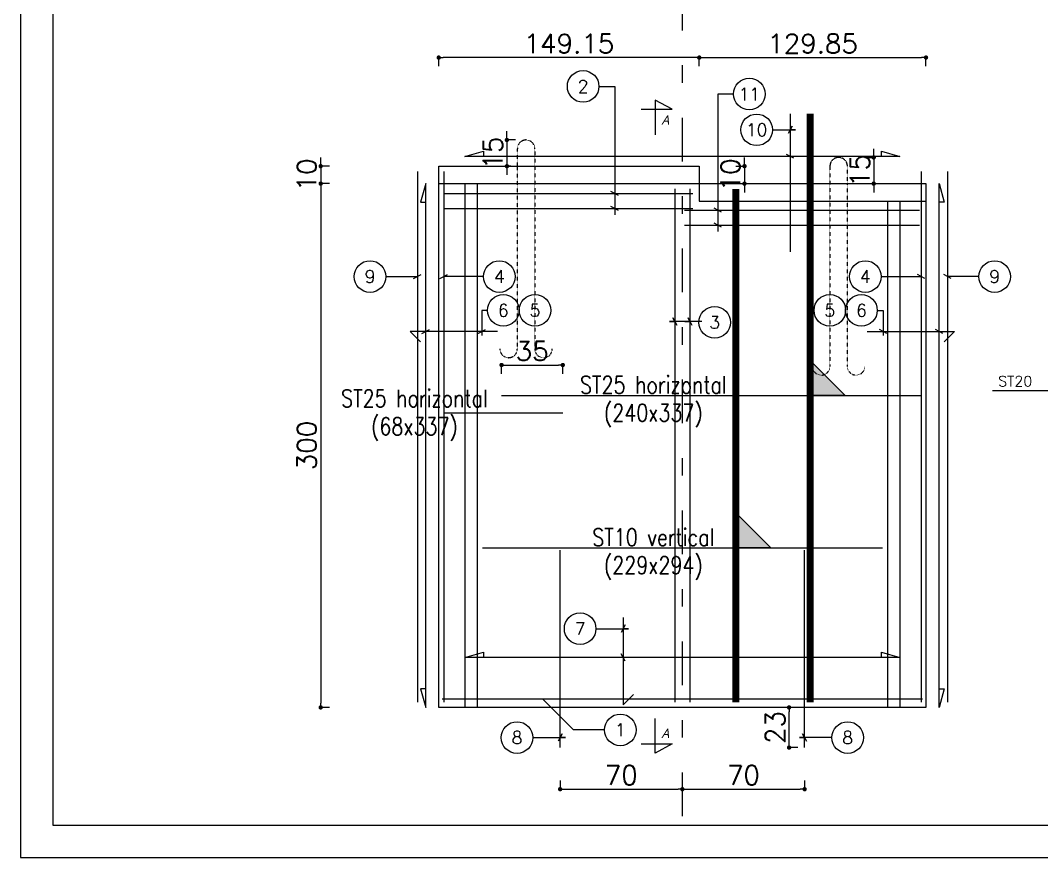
# Model space of a CAD drawing. Header units: millimetres. Extents: x -21776 to 63757, y -7870 to 8483.
# Drawn here: x 24072 to 24656, y -5309 to -4830 of the extents above; entities that cross this region are included whole.
import ezdxf
from ezdxf.enums import TextEntityAlignment as Align

# ---------------------------------------------------------------- set-up
doc = ezdxf.new("R2010")
doc.units = ezdxf.units.MM
doc.header["$PDMODE"] = 34
for name, pattern in [('CACHE', [9.525, 6.35, -3.175]), ('GrFeatureAxis', [0.85, 0.25, -0.2, 0.1, -0.2, 0.1]), ('HIDDEN2', [0.1875, 0.125, -0.0625])]:
    doc.linetypes.add(name, pattern=pattern)
for name, color, linetype in [('1', 7, 'Continuous'), ('COTATION', 1, 'Continuous'), ('GO-CARTOUCHE', 7, 'Continuous'), ('GO-COTATION', 1, 'Continuous'), ('GO-TEXTE', 9, 'Continuous'), ('GO-TEXTE-ACIER', 3, 'Continuous'), ('Grid', 7, 'Continuous'), ('K_FOT_M_Building_V.46', 7, 'Continuous'), ('préfa v', 2, 'Continuous'), ('STR_TS', 22, 'Continuous'), ('STR_TS_TXT', 7, 'Continuous'), ('STR_TXT', 102, 'Continuous'), ('STR_VOI-POT', 6, 'Continuous')]:
    doc.layers.add(name, color=color, linetype=linetype)
doc.styles.add('FIN', font='romans.shx')
doc.styles.add('Lucida', font='')
doc.styles.get("Standard").update_dxf_attribs({"font": 'romans.shx'})
doc.styles.add('TEXTE', font='romans.shx')
doc.styles.add('TEXTE TS', font='romans.shx', dxfattribs={"width": 0.7, "oblique": 15})
doc.styles.get('Lucida').set_extended_font_data('Lucida Sans', italic=True)
doc.dimstyles.new('COUPE-20', dxfattribs={"dimscale": 0.5, "dimtxt": 22, "dimasz": 5, "dimexe": 0.05, "dimexo": 0, "dimgap": 5, "dimtad": 1, "dimdsep": 46, "dimtxsty": 'Standard', "dimblk1": 'DOT', "dimblk2": 'DOT', "dimsah": 1, "dimcen": 0, "dimdle": 150, "dimclrd": 1, "dimclre": 1, "dimclrt": 7, "dimadec": 0, "dimazin": 0, "dimtfac": 1, "dimtix": 1, "dimtmove": 2, "dimatfit": 3, "dimldrblk": 'DOT', "dimfxl": 0, "dimtvp": 1, "dimtolj": 1, "dimtzin": 0, "dimarcsym": 0})

# ---------------------------------------------------------------- blocks, each defined once
blk = doc.blocks.new('_DOT')
at = {"color": 0, "linetype": 'ByBlock'}
blk.add_line((-0.5, 0), (-1, 0), dxfattribs=at)
at = {"color": 0, "linetype": 'ByBlock', "const_width": 0.5}
blk.add_lwpolyline([(-0.25, 0, 1), (0.25, 0, 1)], format="xyb", close=True, dxfattribs=at)
blk = doc.blocks.new('*D1759')
at = {"layer": 'DEFPOINTS', "color": 0}
for p in [(24392.59, -4913.03), (24243.54, -4923.03), (24392.59, -4923.03)]:
    blk.add_point(p, dxfattribs=at)
at = {"layer": 'STR_VOI-POT', "color": 1, "lineweight": -2}
for p, q in [((24243.54, -4910.53), (24243.54, -4908.03)), ((24248.54, -4913.03), (24243.52, -4913.03)), ((24243.54, -4913.03), (24243.54, -4923.03)), ((24248.54, -4923.03), (24243.52, -4923.03)), ((24243.54, -4925.53), (24243.54, -4928.03))]:
    blk.add_line(p, q, dxfattribs=at)
at = {"layer": 'STR_VOI-POT', "color": 1, "lineweight": -2, "xscale": 2.5, "yscale": 2.5, "zscale": 2.5}
for p, rotation in [((24243.54, -4913.03), 270), ((24243.54, -4923.03), 90)]:
    blk.add_blockref('_DOT', p, dxfattribs=dict(at, rotation=rotation))
at = {"layer": 'STR_VOI-POT', "color": 7, "insert": (24235.54, -4918.03), "char_height": 11, "attachment_point": 5, "rotation": 90}
blk.add_mtext('\\A1;10', dxfattribs=at)
blk = doc.blocks.new('*D1760')
at = {"layer": 'DEFPOINTS', "color": 0}
for p in [(24392.59, -4923.03), (24243.54, -5223.03), (24311.14, -5223.03)]:
    blk.add_point(p, dxfattribs=at)
at = {"layer": 'STR_VOI-POT', "color": 1, "lineweight": -2}
for p, q in [((24248.54, -4923.03), (24243.52, -4923.03)), ((24243.54, -4925.53), (24243.54, -5220.53)), ((24248.54, -5223.03), (24243.52, -5223.03))]:
    blk.add_line(p, q, dxfattribs=at)
at = {"layer": 'STR_VOI-POT', "color": 1, "lineweight": -2, "xscale": 2.5, "yscale": 2.5, "zscale": 2.5}
for p, rotation in [((24243.54, -4923.03), 90), ((24243.54, -5223.03), 270)]:
    blk.add_blockref('_DOT', p, dxfattribs=dict(at, rotation=rotation))
at = {"layer": 'STR_VOI-POT', "color": 7, "insert": (24235.54, -5073.03), "char_height": 11, "attachment_point": 5, "rotation": 90}
blk.add_mtext('\\A1;300', dxfattribs=at)
blk = doc.blocks.new('mrega')
at = {"layer": 'STR_TS_TXT', "style": 'TEXTE TS', "width": 0.8}
for tag, p in [('ST10', (14.48, 0)), ('DIM', (14.48, -16)), ('NOTE', (14.48, -32))]:
    blk.add_attdef(tag, text='', height=10, dxfattribs=at).set_placement(p, align=Align.CENTER)
blk = doc.blocks.new('A$C6F247267')
blk.add_hatch(color=256).paths.add_polyline_path([(0, -0.2), (-0.2, 0), (0, 0)])
blk.add_lwpolyline([(-0.2, 0), (0, 0), (0, -0.2), (-0.2, 0)])
blk = doc.blocks.new('*D1763')
at = {"layer": 'DEFPOINTS', "color": 0}
for p in [(24382.14, -5026.92), (24347.14, -5044.29), (24382.14, -5054.29)]:
    blk.add_point(p, dxfattribs=at)
at = {"layer": 'STR_VOI-POT', "color": 1, "lineweight": -2}
for p, q in [((24347.14, -5031.92), (24347.14, -5026.9)), ((24349.64, -5026.92), (24379.64, -5026.92)), ((24382.14, -5031.92), (24382.14, -5026.9))]:
    blk.add_line(p, q, dxfattribs=at)
at = {"layer": 'STR_VOI-POT', "color": 1, "lineweight": -2, "xscale": 2.5, "yscale": 2.5, "zscale": 2.5, "rotation": 180}
blk.add_blockref('_DOT', (24347.14, -5026.92), dxfattribs=at)
at = {"layer": 'STR_VOI-POT', "color": 1, "lineweight": -2, "xscale": 2.5, "yscale": 2.5, "zscale": 2.5}
blk.add_blockref('_DOT', (24382.14, -5026.92), dxfattribs=at)
at = {"layer": 'STR_VOI-POT', "color": 7, "insert": (24364.64, -5018.92), "char_height": 11, "attachment_point": 5}
blk.add_mtext('\\A1;35', dxfattribs=at)
blk = doc.blocks.new('*D1765')
at = {"layer": 'DEFPOINTS', "color": 0}
for p in [(24380.64, -5246.03), (24450.64, -5269.87), (24450.64, -5285.27)]:
    blk.add_point(p, dxfattribs=at)
at = {"layer": 'GO-COTATION', "color": 1, "lineweight": -2}
for p, q in [((24380.64, -5264.87), (24380.64, -5269.9)), ((24383.14, -5269.87), (24448.14, -5269.87)), ((24450.64, -5274.87), (24450.64, -5269.85))]:
    blk.add_line(p, q, dxfattribs=at)
at = {"layer": 'GO-COTATION', "color": 1, "lineweight": -2, "xscale": 2.5, "yscale": 2.5, "zscale": 2.5, "rotation": 180}
blk.add_blockref('_DOT', (24380.64, -5269.87), dxfattribs=at)
at = {"layer": 'GO-COTATION', "color": 1, "lineweight": -2, "xscale": 2.5, "yscale": 2.5, "zscale": 2.5}
blk.add_blockref('_DOT', (24450.64, -5269.87), dxfattribs=at)
at = {"layer": 'GO-COTATION', "color": 7, "insert": (24415.64, -5261.87), "char_height": 11, "attachment_point": 5}
blk.add_mtext('\\A1;70', dxfattribs=at)
blk = doc.blocks.new('*D1766')
at = {"layer": 'DEFPOINTS', "color": 0}
for p in [(24520.64, -5246.03), (24520.64, -5269.87), (24450.64, -5285.27)]:
    blk.add_point(p, dxfattribs=at)
at = {"layer": 'GO-COTATION', "color": 1, "lineweight": -2}
for p, q in [((24520.64, -5264.87), (24520.64, -5269.9)), ((24450.64, -5274.87), (24450.64, -5269.85)), ((24453.14, -5269.87), (24518.14, -5269.87))]:
    blk.add_line(p, q, dxfattribs=at)
at = {"layer": 'GO-COTATION', "color": 1, "lineweight": -2, "xscale": 2.5, "yscale": 2.5, "zscale": 2.5, "rotation": 180}
blk.add_blockref('_DOT', (24450.64, -5269.87), dxfattribs=at)
at = {"layer": 'GO-COTATION', "color": 1, "lineweight": -2, "xscale": 2.5, "yscale": 2.5, "zscale": 2.5}
blk.add_blockref('_DOT', (24520.64, -5269.87), dxfattribs=at)
at = {"layer": 'GO-COTATION', "color": 7, "insert": (24485.64, -5261.87), "char_height": 11, "attachment_point": 5}
blk.add_mtext('\\A1;70', dxfattribs=at)
blk = doc.blocks.new('*D1767')
at = {"layer": 'DEFPOINTS', "color": 0}
for p in [(24540.14, -4908.03), (24548.85, -4923.03), (24560.2, -4923.03)]:
    blk.add_point(p, dxfattribs=at)
at = {"layer": 'GO-COTATION', "color": 1, "lineweight": -2}
for p, q in [((24560.2, -4905.53), (24560.2, -4903.03)), ((24555.2, -4908.03), (24560.23, -4908.03)), ((24560.2, -4908.03), (24560.2, -4923.03)), ((24555.2, -4923.03), (24560.23, -4923.03)), ((24560.2, -4925.53), (24560.2, -4928.03))]:
    blk.add_line(p, q, dxfattribs=at)
at = {"layer": 'GO-COTATION', "color": 1, "lineweight": -2, "xscale": 2.5, "yscale": 2.5, "zscale": 2.5}
for p, rotation in [((24560.2, -4908.03), 270), ((24560.2, -4923.03), 90)]:
    blk.add_blockref('_DOT', p, dxfattribs=dict(at, rotation=rotation))
at = {"layer": 'GO-COTATION', "color": 7, "insert": (24552.2, -4915.53), "char_height": 11, "attachment_point": 5, "rotation": 90}
blk.add_mtext('\\A1;15', dxfattribs=at)
blk = doc.blocks.new('*D1768')
at = {"layer": 'DEFPOINTS', "color": 0}
for p in [(24361.14, -4898.03), (24350.17, -4913.03), (24352.44, -4913.03)]:
    blk.add_point(p, dxfattribs=at)
at = {"layer": 'GO-COTATION', "color": 1, "lineweight": -2}
for p, q in [((24350.17, -4895.53), (24350.17, -4893.03)), ((24355.17, -4898.03), (24350.15, -4898.03)), ((24350.17, -4898.03), (24350.17, -4913.03)), ((24352.44, -4913.03), (24350.15, -4913.03)), ((24350.17, -4915.53), (24350.17, -4918.03))]:
    blk.add_line(p, q, dxfattribs=at)
at = {"layer": 'GO-COTATION', "color": 1, "lineweight": -2, "xscale": 2.5, "yscale": 2.5, "zscale": 2.5}
for p, rotation in [((24350.17, -4898.03), 270), ((24350.17, -4913.03), 90)]:
    blk.add_blockref('_DOT', p, dxfattribs=dict(at, rotation=rotation))
at = {"layer": 'GO-COTATION', "color": 7, "insert": (24342.17, -4905.53), "char_height": 11, "attachment_point": 5, "rotation": 90}
blk.add_mtext('\\A1;15', dxfattribs=at)
blk = doc.blocks.new('*D1773')
at = {"layer": 'DEFPOINTS', "color": 0}
for p in [(24460.29, -4913.03), (24460.29, -4923.03), (24486.2, -4923.03)]:
    blk.add_point(p, dxfattribs=at)
at = {"layer": 'préfa v', "color": 1, "lineweight": -2}
for p, q in [((24486.2, -4910.53), (24486.2, -4908.03)), ((24481.2, -4913.03), (24486.22, -4913.03)), ((24486.2, -4913.03), (24486.2, -4923.03)), ((24481.2, -4923.03), (24486.22, -4923.03)), ((24486.2, -4925.53), (24486.2, -4928.03))]:
    blk.add_line(p, q, dxfattribs=at)
at = {"layer": 'préfa v', "color": 1, "lineweight": -2, "xscale": 2.5, "yscale": 2.5, "zscale": 2.5}
for p, rotation in [((24486.2, -4913.03), 270), ((24486.2, -4923.03), 90)]:
    blk.add_blockref('_DOT', p, dxfattribs=dict(at, rotation=rotation))
at = {"layer": 'préfa v', "color": 7, "insert": (24478.2, -4918.03), "char_height": 11, "attachment_point": 5, "rotation": 90}
blk.add_mtext('\\A1;10', dxfattribs=at)
blk = doc.blocks.new('*D1774')
at = {"layer": 'DEFPOINTS', "color": 0}
for p in [(24311.14, -4850.83), (24311.14, -4913.03), (24460.29, -4913.03)]:
    blk.add_point(p, dxfattribs=at)
at = {"layer": 'K_FOT_M_Building_V.46', "color": 1, "lineweight": -2}
for p, q in [((24311.14, -4855.83), (24311.14, -4850.81)), ((24457.79, -4850.83), (24313.64, -4850.83)), ((24460.29, -4855.83), (24460.29, -4850.81))]:
    blk.add_line(p, q, dxfattribs=at)
at = {"layer": 'K_FOT_M_Building_V.46', "color": 1, "lineweight": -2, "xscale": 2.5, "yscale": 2.5, "zscale": 2.5, "rotation": 180}
blk.add_blockref('_DOT', (24311.14, -4850.83), dxfattribs=at)
at = {"layer": 'K_FOT_M_Building_V.46', "color": 1, "lineweight": -2, "xscale": 2.5, "yscale": 2.5, "zscale": 2.5}
blk.add_blockref('_DOT', (24460.29, -4850.83), dxfattribs=at)
at = {"layer": 'K_FOT_M_Building_V.46', "color": 7, "insert": (24385.72, -4842.83), "char_height": 11, "attachment_point": 5}
blk.add_mtext('\\A1;149.15', dxfattribs=at)
blk = doc.blocks.new('*D1775')
at = {"layer": 'DEFPOINTS', "color": 0}
for p in [(24590.14, -4850.83), (24460.29, -4913.03), (24590.14, -4923.03)]:
    blk.add_point(p, dxfattribs=at)
at = {"layer": 'K_FOT_M_Building_V.46', "color": 1, "lineweight": -2}
for p, q in [((24460.29, -4855.83), (24460.29, -4850.81)), ((24462.79, -4850.83), (24587.64, -4850.83)), ((24590.14, -4855.83), (24590.14, -4850.81))]:
    blk.add_line(p, q, dxfattribs=at)
at = {"layer": 'K_FOT_M_Building_V.46', "color": 1, "lineweight": -2, "xscale": 2.5, "yscale": 2.5, "zscale": 2.5, "rotation": 180}
blk.add_blockref('_DOT', (24460.29, -4850.83), dxfattribs=at)
at = {"layer": 'K_FOT_M_Building_V.46', "color": 1, "lineweight": -2, "xscale": 2.5, "yscale": 2.5, "zscale": 2.5}
blk.add_blockref('_DOT', (24590.14, -4850.83), dxfattribs=at)
at = {"layer": 'K_FOT_M_Building_V.46', "color": 7, "insert": (24525.22, -4842.83), "char_height": 11, "attachment_point": 5}
blk.add_mtext('\\A1;129.85', dxfattribs=at)
blk = doc.blocks.new('*D2282')
at = {"layer": 'COTATION', "color": 1, "lineweight": -2}
for p, q in [((24516.75, -5223.03), (24511.72, -5223.03)), ((24511.75, -5243.53), (24511.75, -5225.53)), ((24516.75, -5246.03), (24511.72, -5246.03))]:
    blk.add_line(p, q, dxfattribs=at)
at = {"layer": 'DEFPOINTS', "color": 0}
for p in [(24511.75, -5223.03), (24590.14, -5223.03), (24520.64, -5246.03)]:
    blk.add_point(p, dxfattribs=at)
at = {"layer": 'COTATION', "color": 1, "lineweight": -2, "xscale": 2.5, "yscale": 2.5, "zscale": 2.5}
for p, rotation in [((24511.75, -5223.03), 90), ((24511.75, -5246.03), 270)]:
    blk.add_blockref('_DOT', p, dxfattribs=dict(at, rotation=rotation))
at = {"layer": 'COTATION', "color": 7, "insert": (24503.75, -5234.53), "char_height": 11, "attachment_point": 5, "rotation": 90}
blk.add_mtext('\\A1;23', dxfattribs=at)

msp = doc.modelspace()

# ---------------------------------------------------------------- linework, layer by layer
at = {"layer": '1', "color": 252, "linetype": 'HIDDEN2', "ltscale": 0.05}
for points in [[(24346.14815, -5017.71649, 1), (24356.14415, -5017.71649), (24356.14415, -4913.02724), (24356.14415, -4903.02524, -1), (24366.14015, -4903.02524), (24366.14015, -4913.02724), (24366.14015, -5017.71649, 1), (24376.13615, -5017.71649)], [(24555.13615, -5027.71649, -1), (24545.14015, -5027.71649), (24545.14015, -4923.02724), (24545.14015, -4913.02524, 1), (24535.14415, -4913.02524), (24535.14415, -4923.02724), (24535.14415, -5027.71649, -1), (24525.14815, -5027.71649)]]:
    msp.add_lwpolyline(points, format="xyb", dxfattribs=at)
at = {"layer": 'COTATION'}
for points in [[(24502.18963, -4892.22156), (24515.4294, -4892.22156), (24512.4294, -4892.22156), (24513.55072, -4890.10024), (24511.30808, -4894.34288)], [(24564.58451, -4907.40508), (24564.58451, -4904.40508), (24575.14215, -4907.40508), (24326.14215, -4907.40508), (24336.6998, -4904.40508), (24336.6998, -4907.40508)], [(24514.55072, -4908.5264), (24510.30808, -4906.28376)], [(24303.65156, -5212.46959), (24300.65156, -5212.46959), (24303.65156, -5223.02724), (24303.65156, -4923.02724), (24300.65156, -4933.58489), (24303.65156, -4933.58489)], [(24597.63275, -5212.46959), (24600.63275, -5212.46959), (24597.63275, -5223.02724), (24597.63275, -4923.02724), (24600.63275, -4933.58489), (24597.63275, -4933.58489)], [(24414.00637, -4929.82063), (24409.76373, -4927.57799)], [(24414.00637, -4938.38679), (24409.76373, -4936.14415)], [(24473.09203, -4939.39299), (24468.84939, -4937.15035)], [(24473.09203, -4947.95915), (24468.84939, -4945.71651)], [(24296.77398, -4977.36468), (24301.01662, -4975.12204)], [(24311.83949, -4977.36468), (24316.08213, -4975.12204)], [(24589.44482, -4977.36468), (24585.20218, -4975.12204)], [(24604.51033, -4977.36468), (24600.26768, -4975.12204)], [(24280.87013, -4976.24336), (24298.8953, -4976.24336)], [(24336.82669, -4976.24336), (24313.96081, -4976.24336)], [(24564.45762, -4976.24336), (24587.3235, -4976.24336)], [(24620.41418, -4976.24336), (24602.389, -4976.24336)], [(24339.03638, -4995.61785), (24335.71697, -4995.61785), (24335.71697, -5010.10501)], [(24562.24793, -4995.61785), (24565.56734, -4995.61785), (24565.56734, -5010.10501)], [(24461.88023, -5002.03363), (24443.29121, -5002.03363), (24446.29121, -5002.03363), (24445.16989, -4999.91231), (24447.41253, -5004.15495)], [(24460.13651, -5002.03363), (24451.9931, -5002.03363), (24454.9931, -5002.03363), (24453.87178, -4999.91231), (24456.11442, -5004.15495)], [(24301.53024, -5008.77651), (24305.77288, -5006.53387)], [(24333.59565, -5008.77651), (24337.83829, -5006.53387)], [(24567.68866, -5008.77651), (24563.44602, -5006.53387)], [(24599.75407, -5008.77651), (24595.51143, -5006.53387)], [(24628.13499, -5041.48575), (24667.56458, -5041.48575), (24664.56458, -5041.48575), (24665.6859, -5039.36442), (24663.44326, -5043.60707)], [(24401.16828, -5177.93751), (24419.75729, -5177.93751), (24416.75729, -5177.93751), (24417.87861, -5175.81619), (24415.63597, -5180.05883)], [(24564.58451, -5194.4673), (24564.58451, -5191.46731), (24575.14215, -5194.4673), (24326.14215, -5194.4673), (24336.6998, -5191.46731), (24336.6998, -5194.4673)], [(24417.87861, -5196.58862), (24415.63597, -5192.34598)], [(24406.03084, -5235.88967), (24388.32012, -5235.88967), (24370.4577, -5218.02724)], [(24365.05314, -5240.29344), (24383.64215, -5240.29344), (24380.64215, -5240.29344), (24381.76348, -5238.17212), (24379.52083, -5242.41476)], [(24536.23117, -5240.29344), (24517.64215, -5240.29344), (24520.64215, -5240.29344), (24519.52083, -5238.17212), (24521.76348, -5242.41476)]]:
    msp.add_lwpolyline(points, dxfattribs=at)
at = {"layer": 'GO-CARTOUCHE', "linetype": 'Continuous'}
for points in [[(25185.2415, -5309.04286), (25185.2415, -4521.54286), (24071.60515, -4521.54286), (24071.60515, -5309.04286)], [(25166.68275, -5290.48411), (25166.68275, -4540.10161), (24090.1639, -4540.10161), (24090.1639, -5290.48411)]]:
    msp.add_lwpolyline(points, close=True, dxfattribs=at)
at = {"layer": 'GO-COTATION'}
for points in [[(24402.88679, -4867.3779), (24411.88505, -4867.3779), (24411.88505, -4940.83497)], [(24479.96897, -4871.74505), (24470.97071, -4871.74505), (24470.97071, -4950.40732)]]:
    msp.add_lwpolyline(points, dxfattribs=at)
at = {"layer": 'GO-TEXTE', "flags": 128}
for points in [[(24427.06397, -4880.44747), (24444.71171, -4880.44747), (24435.03367, -4875.16741), (24435.03367, -4895.08889)], [(24427.06397, -5243.97744), (24444.71171, -5243.97744), (24435.03367, -5249.2575), (24435.03367, -5229.33602)]]:
    msp.add_lwpolyline(points, dxfattribs=at)
at = {"layer": 'GO-TEXTE-ACIER'}
for centre in [(24393.83003, -4867.3779), (24489.02573, -4871.74505), (24493.13287, -4892.22156), (24271.81337, -4976.24336), (24345.85439, -4976.24336), (24555.40085, -4976.24336), (24629.47094, -4976.24336), (24348.09314, -4995.61785), (24366.20667, -4995.61785), (24535.07764, -4995.61785), (24553.19117, -4995.61785), (24469.15297, -5002.4845), (24392.11151, -5177.93751), (24415.0876, -5235.88967), (24355.99638, -5240.29344), (24545.28793, -5240.29344)]:
    msp.add_circle(centre, 9.05676, dxfattribs=at)
at = {"layer": 'Grid', "color": 4, "linetype": 'GrFeatureAxis', "lineweight": 25, "ltscale": 100}
msp.add_line((24450.64215, -5285.26586), (24450.64215, -4661.55005), dxfattribs=at)
at = {"layer": 'préfa v'}
for points in [[(24311.14215, -4913.02724), (24460.28997, -4913.02724), (24460.28997, -4923.02724)], [(24460.28997, -4923.02724), (24590.14215, -4923.02724), (24590.14215, -5223.02724), (24311.14215, -5223.02724), (24311.14215, -4913.02724)], [(24311.14215, -4923.02724), (24460.28997, -4923.02724)], [(24326.14215, -4923.02724), (24326.14215, -5223.02724)], [(24333.14215, -4923.02724), (24333.14215, -5223.02724)], [(24460.28997, -4923.02724), (24460.28997, -4933.02724)], [(24460.28997, -4933.02724), (24590.14215, -4933.02724)], [(24568.14215, -4933.02724), (24568.14215, -5223.02724)], [(24575.14215, -4933.02724), (24575.14215, -5223.02724)]]:
    msp.add_lwpolyline(points, dxfattribs=at)
at = {"layer": 'STR_TS', "linetype": 'CACHE', "ltscale": 2, "const_width": 4}
msp.add_lwpolyline([(24523.78368, -5220.02724), (24523.78368, -4883.02724)], dxfattribs=at)
at = {"layer": 'STR_TS', "const_width": 4}
msp.add_lwpolyline([(24481.25215, -5220.02724), (24481.25215, -4926.02724)], dxfattribs=at)
at = {"layer": 'STR_TS', "color": 3}
for points in [[(24347.14215, -5044.29331), (24587.14215, -5044.29331)], [(24314.14215, -5054.29331), (24382.14215, -5054.29331)], [(24336.14215, -5131.60001), (24565.14215, -5131.60001)]]:
    msp.add_lwpolyline(points, dxfattribs=at)
at = {"layer": 'STR_VOI-POT'}
for points in [[(24512.4294, -4883.02724), (24512.4294, -4962.02724)], [(24298.8953, -4916.02724), (24298.8953, -5220.02724)], [(24313.96081, -4916.02724), (24313.96081, -5220.02724)], [(24587.3235, -4916.02724), (24587.3235, -5220.02724)], [(24602.389, -4916.02724), (24602.389, -5220.02724)], [(24314.14215, -4928.69931), (24456.63104, -4928.69931)], [(24446.29121, -4926.02724), (24446.29121, -5220.02724)], [(24454.9931, -4926.02724), (24454.9931, -5220.02724)], [(24314.14215, -4937.26547), (24456.63104, -4937.26547)], [(24451.84218, -4938.27167), (24586.3533, -4938.27167)], [(24451.84218, -4946.83783), (24586.3533, -4946.83783)], [(24344.79898, -5007.65519), (24294.79898, -5007.65519), (24300.78086, -5013.63707)], [(24556.48533, -5007.65519), (24606.48533, -5007.65519), (24600.50344, -5013.63707)], [(24380.64215, -5246.02724), (24380.64215, -5133.02724)], [(24520.64215, -5246.02724), (24520.64215, -5133.02724)], [(24416.75729, -5171.54697), (24416.75729, -5221.54697), (24422.73918, -5215.56508)], [(24313.14215, -5218.02724), (24588.14215, -5218.02724)]]:
    msp.add_lwpolyline(points, dxfattribs=at)

# ---------------------------------------------------------------- block references
at = {"layer": 'STR_TS', "xscale": 100, "yscale": 100, "zscale": 100, "rotation": 180}
for p in [(24523.78368, -5044.29331), (24481.25215, -5131.60001)]:
    msp.add_blockref('A$C6F247267', p, dxfattribs=at)
at = {"layer": 'STR_TS_TXT'}
for p, values in [((24419.55123, -5043.26694), {'ST10': 'ST25 horizontal', 'DIM': '(240x337)'}), ((24282.74604, -5051.0451), {'ST10': 'ST25 horizontal', 'DIM': '(68x337)'}), ((24419.55123, -5130.57364), {'ST10': 'ST10 vertical', 'DIM': '(229x294)'})]:
    msp.add_blockref('mrega', p, dxfattribs=at).add_auto_attribs(values)

# ---------------------------------------------------------------- texts
at = {"layer": 'GO-TEXTE', "linetype": 'Continuous', "style": 'Lucida'}
for rotation, p in [(0.00179755, (24438.64881, -4889.24023)), (359.99820245, (24438.64865, -5240.50468))]:
    msp.add_text('A', height=5.32, rotation=rotation, dxfattribs=at).set_placement(p)
at = {"layer": 'GO-TEXTE-ACIER', "style": 'TEXTE'}
for s, p in [('2', (24393.83003, -4867.3779)), ('11', (24489.02573, -4871.74505)), ('10', (24493.13287, -4892.22156)), ('9', (24271.81337, -4976.24336)), ('4', (24345.88346, -4976.24336)), ('4', (24555.40085, -4976.24336)), ('9', (24629.47094, -4976.24336)), ('6', (24348.09314, -4995.61785)), ('5', (24366.20667, -4995.61785)), ('5', (24535.07764, -4995.61785)), ('6', (24553.19117, -4995.61785)), ('3', (24469.15297, -5002.4845)), ('7', (24392.11151, -5177.93751)), ('1', (24415.0876, -5235.88967)), ('8', (24355.99638, -5240.29344)), ('8', (24545.28793, -5240.29344))]:
    msp.add_text(s, height=7.2, dxfattribs=at).set_placement(p, align=Align.MIDDLE_CENTER)
at = {"layer": 'STR_TXT', "style": 'FIN'}
msp.add_text('ST20', height=6, dxfattribs=at).set_placement((24641.2545, -5039.21289), align=Align.CENTER)

# ---------------------------------------------------------------- dimensions: what is measured, and where the dimension line sits
at = {"layer": 'COTATION'}
dim = msp.add_linear_dim(base=(24511.74543, -5223.02724), p1=(24520.64215, -5246.02724), p2=(24590.14215, -5223.02724), angle=90, dimstyle='COUPE-20', dxfattribs=at)
dim.commit()
dim.dimension.update_dxf_attribs({"geometry": '*D2282', "text_midpoint": (24503.74543, -5234.52724)})
at = {"layer": 'GO-COTATION'}
for base, p1, p2, picture, middle in [((24350.17002, -4913.02724), (24361.14215, -4898.02724), (24352.43705, -4913.02724), '*D1768', (24342.17002, -4905.52724)), ((24560.2008, -4923.02724), (24540.14215, -4908.02724), (24548.84726, -4923.02724), '*D1767', (24552.2008, -4915.52724))]:
    dim = msp.add_linear_dim(base=base, p1=p1, p2=p2, angle=90, dimstyle='COUPE-20', dxfattribs=at)
    dim.commit()
    dim.dimension.update_dxf_attribs({"geometry": picture, "text_midpoint": middle})
for base, p1, p2, picture, middle in [((24450.64215, -5269.87477), (24380.64215, -5246.02724), (24450.64215, -5285.26586), '*D1765', (24415.64215, -5261.87477)), ((24520.64215, -5269.87477), (24450.64215, -5285.26586), (24520.64215, -5246.02724), '*D1766', (24485.64215, -5261.87477))]:
    dim = msp.add_linear_dim(base=base, p1=p1, p2=p2, dimstyle='COUPE-20', dxfattribs=at)
    dim.commit()
    dim.dimension.update_dxf_attribs({"geometry": picture, "text_midpoint": middle})
at = {"layer": 'K_FOT_M_Building_V.46'}
for base, p2, picture, middle in [((24311.14215, -4850.83251), (24311.14215, -4913.02724), '*D1774', (24385.71606, -4842.83251)), ((24590.14215, -4850.83251), (24590.14215, -4923.02724), '*D1775', (24525.21606, -4842.83251))]:
    dim = msp.add_linear_dim(base=base, p1=(24460.28997, -4913.02724), p2=p2, dimstyle='COUPE-20', dxfattribs=at)
    dim.commit()
    dim.dimension.update_dxf_attribs({"geometry": picture, "text_midpoint": middle})
at = {"layer": 'préfa v'}
dim = msp.add_linear_dim(base=(24486.19536, -4923.02724), p1=(24460.28997, -4913.02724), p2=(24460.28997, -4923.02724), angle=90, dimstyle='COUPE-20', dxfattribs=at)
dim.commit()
dim.dimension.update_dxf_attribs({"geometry": '*D1773', "text_midpoint": (24478.19536, -4918.02724)})
at = {"layer": 'STR_VOI-POT'}
for base, p1, p2, picture, middle in [((24243.54302, -4923.02724), (24392.59341, -4913.02724), (24392.59341, -4923.02724), '*D1759', (24235.54302, -4918.02724)), ((24243.54302, -5223.02724), (24392.59341, -4923.02724), (24311.14215, -5223.02724), '*D1760', (24235.54302, -5073.02724))]:
    dim = msp.add_linear_dim(base=base, p1=p1, p2=p2, angle=90, dimstyle='COUPE-20', dxfattribs=at)
    dim.commit()
    dim.dimension.update_dxf_attribs({"geometry": picture, "text_midpoint": middle})
dim = msp.add_linear_dim(base=(24382.14215, -5026.92128), p1=(24347.14215, -5044.29331), p2=(24382.14215, -5054.29331), dimstyle='COUPE-20', dxfattribs=at)
dim.commit()
dim.dimension.update_dxf_attribs({"geometry": '*D1763', "text_midpoint": (24364.64215, -5018.92128)})

doc.saveas('drawing.dxf')
